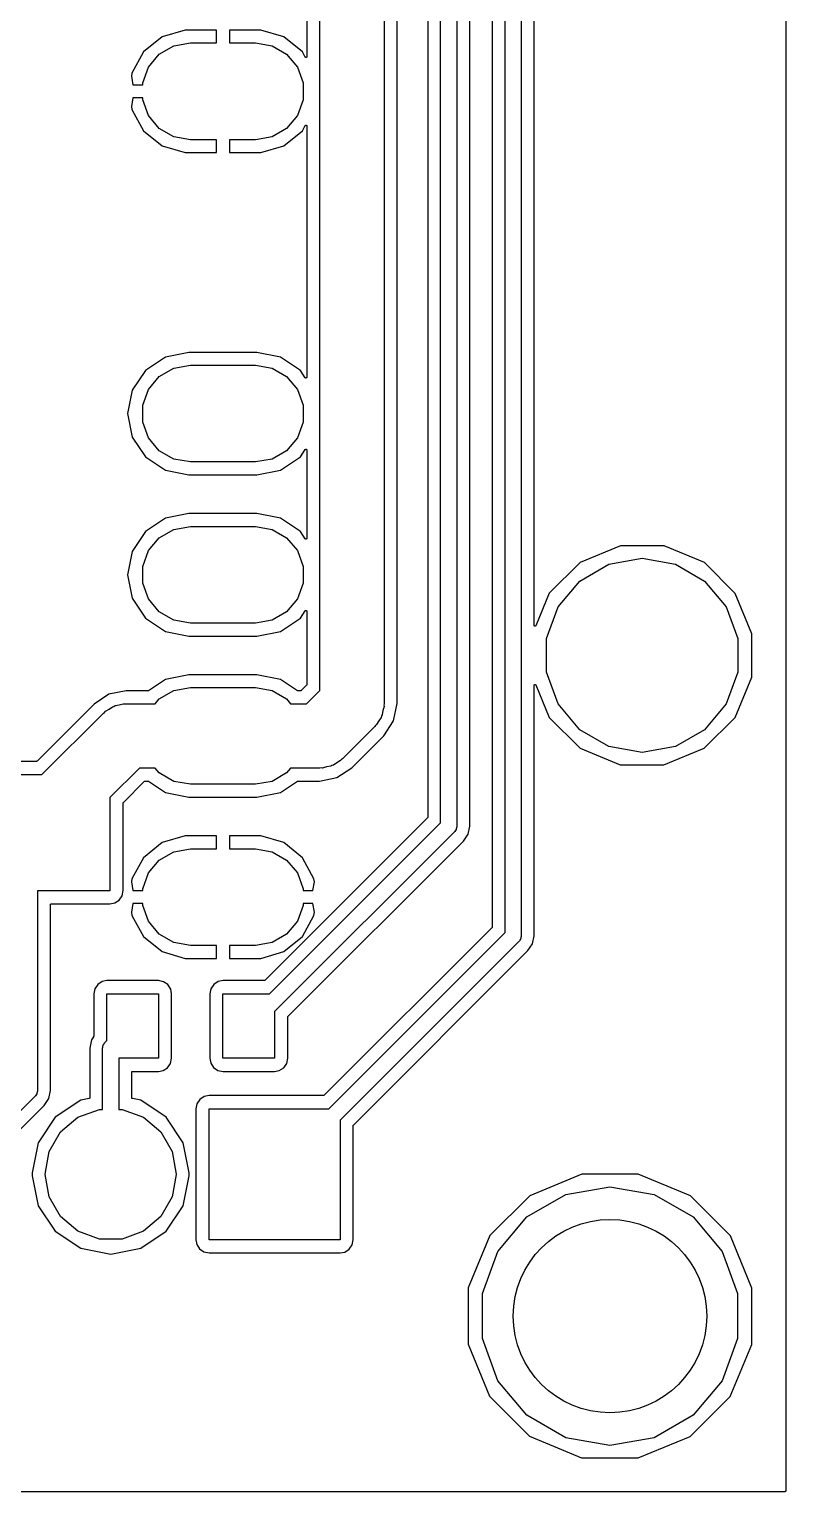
# Model space of a CAD drawing. Extents: x 0.3 to 75.7, y -92.7 to -0.5.
# Drawn here: x 64 to 75.72, y -92.72 to -70.04 of the extents above; entities that cross this region are included whole.
import ezdxf

# ---------------------------------------------------------------- set-up
doc = ezdxf.new("R2010")
doc.units = 0
doc.header["$MEASUREMENT"] = 0
doc.layers.add('BLACK', color=7, linetype='CONTINUOUS')

msp = doc.modelspace()

# ---------------------------------------------------------------- linework, layer by layer
at = {"layer": 'Black'}
for p, q in [((75.725, -55.513), (75.725, -92.712)), ((71.375, -84.0482), (71.375, -68.0518)), ((71.625, -68), (71.625, -84.1)), ((71.825, -79.2857), (71.825, -68.0013)), ((71.175, -68.14), (71.175, -83.96)), ((69.5, -69), (69.5, -80.5)), ((69.7, -80.4987), (69.7, -69.0013)), ((68.3, -69.2953), (68.3, -70.4623)), ((68.5, -80.2929), (68.5, -69.2071)), ((70.175, -69.3168), (70.175, -82.26)), ((70.375, -82.3482), (70.375, -69.2132)), ((70.625, -69.2132), (70.625, -82.4)), ((70.825, -82.3987), (70.825, -69.3168)), ((66.4149, -70.05), (66.0573, -70.1553)), ((66.9, -70.05), (66.4149, -70.05)), ((66.9, -70.25), (66.9, -70.05)), ((67.5851, -70.05), (67.1, -70.05)), ((67.1, -70.05), (67.1, -70.25)), ((67.9427, -70.1553), (67.5851, -70.05)), ((66.0573, -70.1553), (65.7677, -70.3891)), ((66.0131, -70.4255), (66.2387, -70.2952)), ((66.2387, -70.2952), (66.4952, -70.25)), ((66.4952, -70.25), (66.9, -70.25)), ((67.1, -70.25), (67.5048, -70.25)), ((67.5048, -70.25), (67.7613, -70.2952)), ((67.7613, -70.2952), (67.9869, -70.4255)), ((68.2323, -70.3891), (67.9427, -70.1553)), ((65.7677, -70.3891), (65.5894, -70.7164)), ((65.8457, -70.625), (66.0131, -70.4255)), ((67.9869, -70.4255), (68.1543, -70.625)), ((68.2756, -70.4685), (68.2323, -70.3891)), ((68.2764, -70.4695), (68.2756, -70.4685)), ((68.277, -70.4707), (68.2764, -70.4695)), ((68.2778, -70.4713), (68.277, -70.4707)), ((68.2784, -70.4721), (68.2778, -70.4713)), ((68.2795, -70.4727), (68.2784, -70.4721)), ((68.2805, -70.4736), (68.2795, -70.4727)), ((68.2814, -70.4739), (68.2805, -70.4736)), ((68.2823, -70.4744), (68.2814, -70.4739)), ((68.2835, -70.4747), (68.2823, -70.4744)), ((68.2847, -70.4751), (68.2835, -70.4747)), ((68.2857, -70.4751), (68.2847, -70.4751)), ((68.2867, -70.4753), (68.2857, -70.4751)), ((68.288, -70.4751), (68.2867, -70.4753)), ((68.2893, -70.4751), (68.288, -70.4751)), ((68.2902, -70.4748), (68.2893, -70.4751)), ((68.2911, -70.4746), (68.2902, -70.4748)), ((68.2923, -70.474), (68.2911, -70.4746)), ((68.2935, -70.4736), (68.2923, -70.474)), ((68.2942, -70.4729), (68.2935, -70.4736)), ((68.2951, -70.4725), (68.2942, -70.4729)), ((68.296, -70.4715), (68.2951, -70.4725)), ((68.297, -70.4707), (68.296, -70.4715)), ((68.2974, -70.4698), (68.297, -70.4707)), ((68.2981, -70.4691), (68.2974, -70.4698)), ((68.2986, -70.4679), (68.2981, -70.4691)), ((68.2992, -70.4667), (68.2986, -70.4679)), ((68.2994, -70.4658), (68.2992, -70.4667)), ((68.2997, -70.4649), (68.2994, -70.4658)), ((68.2998, -70.4636), (68.2997, -70.4649)), ((68.3, -70.4623), (68.2998, -70.4636)), ((65.5894, -70.7164), (65.5796, -70.7641)), ((65.5796, -70.7641), (65.6052, -70.9)), ((65.7566, -70.8698), (65.8457, -70.625)), ((68.1543, -70.625), (68.2434, -70.8698)), ((65.6052, -70.9), (65.7566, -70.9)), ((65.7566, -70.9), (65.7566, -70.8698)), ((68.2434, -70.8698), (68.2434, -71.1302)), ((65.6052, -71.1), (65.5796, -71.2359)), ((65.5796, -71.2359), (65.5894, -71.2836)), ((65.7566, -71.1), (65.6052, -71.1)), ((65.7566, -71.1302), (65.7566, -71.1)), ((65.8457, -71.375), (65.7566, -71.1302)), ((68.2434, -71.1302), (68.1543, -71.375)), ((65.5894, -71.2836), (65.7677, -71.6109)), ((66.0131, -71.5745), (65.8457, -71.375)), ((68.1543, -71.375), (67.9869, -71.5745)), ((65.7677, -71.6109), (66.0573, -71.8447)), ((66.2387, -71.7048), (66.0131, -71.5745)), ((67.9869, -71.5745), (67.7613, -71.7048)), ((67.9427, -71.8447), (68.2323, -71.6109)), ((68.2323, -71.6109), (68.2756, -71.5315)), ((68.2756, -71.5315), (68.2764, -71.5305)), ((68.2764, -71.5305), (68.277, -71.5293)), ((68.277, -71.5293), (68.2778, -71.5287)), ((68.2778, -71.5287), (68.2784, -71.5279)), ((68.2784, -71.5279), (68.2795, -71.5273)), ((68.2795, -71.5273), (68.2805, -71.5264)), ((68.2805, -71.5264), (68.2814, -71.5261)), ((68.2814, -71.5261), (68.2823, -71.5256)), ((68.2823, -71.5256), (68.2835, -71.5253)), ((68.2835, -71.5253), (68.2847, -71.5249)), ((68.2847, -71.5249), (68.2857, -71.5249)), ((68.2857, -71.5249), (68.2867, -71.5247)), ((68.2867, -71.5247), (68.288, -71.5249)), ((68.288, -71.5249), (68.2893, -71.5249)), ((68.2893, -71.5249), (68.2902, -71.5252)), ((68.2902, -71.5252), (68.2911, -71.5254)), ((68.2911, -71.5254), (68.2923, -71.526)), ((68.2923, -71.526), (68.2935, -71.5264)), ((68.2935, -71.5264), (68.2942, -71.5271)), ((68.2942, -71.5271), (68.2951, -71.5275)), ((68.2951, -71.5275), (68.296, -71.5285)), ((68.296, -71.5285), (68.297, -71.5293)), ((68.297, -71.5293), (68.2974, -71.5302)), ((68.2974, -71.5302), (68.2981, -71.5309)), ((68.2981, -71.5309), (68.2986, -71.5321)), ((68.2986, -71.5321), (68.2992, -71.5333)), ((68.2992, -71.5333), (68.2994, -71.5342)), ((68.2994, -71.5342), (68.2997, -71.5351)), ((68.2997, -71.5351), (68.2998, -71.5364)), ((68.2998, -71.5364), (68.3, -71.5377)), ((68.3, -71.5377), (68.3, -75.4349)), ((66.0573, -71.8447), (66.4149, -71.95)), ((66.4952, -71.75), (66.2387, -71.7048)), ((66.9, -71.75), (66.4952, -71.75)), ((66.9, -71.95), (66.9, -71.75)), ((67.5048, -71.75), (67.1, -71.75)), ((67.1, -71.75), (67.1, -71.95)), ((67.7613, -71.7048), (67.5048, -71.75)), ((67.5851, -71.95), (67.9427, -71.8447)), ((66.4149, -71.95), (66.9, -71.95)), ((67.1, -71.95), (67.5851, -71.95)), ((66.4726, -75.05), (66.1079, -75.1225)), ((67.5274, -75.05), (66.4726, -75.05)), ((67.8921, -75.1225), (67.5274, -75.05)), ((66.1079, -75.1225), (65.7998, -75.3284)), ((66.0131, -75.4255), (66.2387, -75.2952)), ((66.2387, -75.2952), (66.4952, -75.25)), ((66.4952, -75.25), (67.5048, -75.25)), ((67.5048, -75.25), (67.7613, -75.2952)), ((67.7613, -75.2952), (67.9869, -75.4255)), ((68.2002, -75.3284), (67.8921, -75.1225)), ((65.7998, -75.3284), (65.5939, -75.6365)), ((65.8457, -75.625), (66.0131, -75.4255)), ((67.9869, -75.4255), (68.1543, -75.625)), ((68.2762, -75.4421), (68.2002, -75.3284)), ((68.2767, -75.4426), (68.2762, -75.4421)), ((68.277, -75.4432), (68.2767, -75.4426)), ((68.2782, -75.4442), (68.277, -75.4432)), ((68.2793, -75.4454), (68.2782, -75.4442)), ((68.28, -75.4457), (68.2793, -75.4454)), ((68.2805, -75.4461), (68.28, -75.4457)), ((68.282, -75.4467), (68.2805, -75.4461)), ((68.2834, -75.4474), (68.282, -75.4467)), ((68.2841, -75.4474), (68.2834, -75.4474)), ((68.2847, -75.4477), (68.2841, -75.4474)), ((68.2863, -75.4477), (68.2847, -75.4477)), ((68.2878, -75.4479), (68.2863, -75.4477)), ((68.2885, -75.4477), (68.2878, -75.4479)), ((68.2893, -75.4477), (68.2885, -75.4477)), ((68.2907, -75.4472), (68.2893, -75.4477)), ((68.2922, -75.4468), (68.2907, -75.4472)), ((68.2928, -75.4464), (68.2922, -75.4468)), ((68.2935, -75.4461), (68.2928, -75.4464)), ((68.2947, -75.4451), (68.2935, -75.4461)), ((68.296, -75.4443), (68.2947, -75.4451)), ((68.2964, -75.4437), (68.296, -75.4443)), ((68.297, -75.4432), (68.2964, -75.4437)), ((68.2977, -75.4419), (68.297, -75.4432)), ((68.2987, -75.4406), (68.2977, -75.4419)), ((68.2989, -75.44), (68.2987, -75.4406)), ((68.2992, -75.4393), (68.2989, -75.44)), ((68.2995, -75.4378), (68.2992, -75.4393)), ((68.2999, -75.4363), (68.2995, -75.4378)), ((68.3, -75.4349), (68.2999, -75.4356)), ((68.2999, -75.4356), (68.2999, -75.4363)), ((65.5939, -75.6365), (65.5216, -76)), ((65.7566, -75.8698), (65.8457, -75.625)), ((68.1543, -75.625), (68.2434, -75.8698)), ((65.5216, -76), (65.5939, -76.3635)), ((65.7566, -76.1302), (65.7566, -75.8698)), ((68.2434, -75.8698), (68.2434, -76.1302)), ((65.8457, -76.375), (65.7566, -76.1302)), ((68.2434, -76.1302), (68.1543, -76.375)), ((65.5939, -76.3635), (65.7998, -76.6716)), ((66.0131, -76.5745), (65.8457, -76.375)), ((68.1543, -76.375), (67.9869, -76.5745)), ((65.7998, -76.6716), (66.1079, -76.8774)), ((66.2387, -76.7048), (66.0131, -76.5745)), ((67.9869, -76.5745), (67.7613, -76.7048)), ((67.8921, -76.8774), (68.2002, -76.6716)), ((68.2002, -76.6716), (68.2762, -76.5579)), ((68.2762, -76.5579), (68.2767, -76.5574)), ((68.2767, -76.5574), (68.277, -76.5568)), ((68.277, -76.5568), (68.2782, -76.5558)), ((68.2782, -76.5558), (68.2793, -76.5546)), ((68.2793, -76.5546), (68.28, -76.5543)), ((68.28, -76.5543), (68.2805, -76.5539)), ((68.2805, -76.5539), (68.282, -76.5533)), ((68.282, -76.5533), (68.2834, -76.5526)), ((68.2834, -76.5526), (68.2841, -76.5526)), ((68.2841, -76.5526), (68.2847, -76.5523)), ((68.2847, -76.5523), (68.2863, -76.5523)), ((68.2863, -76.5523), (68.2878, -76.5521)), ((68.2878, -76.5521), (68.2885, -76.5523)), ((68.2885, -76.5523), (68.2893, -76.5523)), ((68.2893, -76.5523), (68.2907, -76.5528)), ((68.2907, -76.5528), (68.2922, -76.5532)), ((68.2922, -76.5532), (68.2928, -76.5536)), ((68.2928, -76.5536), (68.2935, -76.5539)), ((68.2935, -76.5539), (68.2947, -76.5549)), ((68.2947, -76.5549), (68.296, -76.5557)), ((68.296, -76.5557), (68.2964, -76.5563)), ((68.2964, -76.5563), (68.297, -76.5568)), ((68.297, -76.5568), (68.2977, -76.5581)), ((68.2977, -76.5581), (68.2987, -76.5594)), ((68.2987, -76.5594), (68.2989, -76.56)), ((68.2989, -76.56), (68.2992, -76.5607)), ((68.2992, -76.5607), (68.2995, -76.5622)), ((68.2995, -76.5622), (68.2999, -76.5637)), ((68.2999, -76.5637), (68.2999, -76.5644)), ((68.2999, -76.5644), (68.3, -76.5651)), ((68.3, -76.5651), (68.3, -77.9349)), ((66.1079, -76.8774), (66.4726, -76.95)), ((66.4952, -76.75), (66.2387, -76.7048)), ((67.5048, -76.75), (66.4952, -76.75)), ((67.7613, -76.7048), (67.5048, -76.75)), ((67.5274, -76.95), (67.8921, -76.8774)), ((66.4726, -76.95), (67.5274, -76.95)), ((66.4726, -77.55), (66.1079, -77.6225)), ((67.5274, -77.55), (66.4726, -77.55)), ((67.8921, -77.6225), (67.5274, -77.55)), ((66.1079, -77.6225), (65.7998, -77.8284)), ((66.0131, -77.9255), (66.2387, -77.7952)), ((66.2387, -77.7952), (66.4952, -77.75)), ((66.4952, -77.75), (67.5048, -77.75)), ((67.5048, -77.75), (67.7613, -77.7952)), ((67.7613, -77.7952), (67.9869, -77.9255)), ((68.2002, -77.8284), (67.8921, -77.6225)), ((65.7998, -77.8284), (65.5939, -78.1365)), ((65.8457, -78.125), (66.0131, -77.9255)), ((67.9869, -77.9255), (68.1543, -78.125)), ((68.2762, -77.9421), (68.2002, -77.8284)), ((68.2767, -77.9426), (68.2762, -77.9421)), ((68.277, -77.9432), (68.2767, -77.9426)), ((68.2782, -77.9442), (68.277, -77.9432)), ((68.2793, -77.9454), (68.2782, -77.9442)), ((68.28, -77.9457), (68.2793, -77.9454)), ((68.2805, -77.9461), (68.28, -77.9457)), ((68.282, -77.9467), (68.2805, -77.9461)), ((68.2834, -77.9474), (68.282, -77.9467)), ((68.2841, -77.9474), (68.2834, -77.9474)), ((68.2847, -77.9477), (68.2841, -77.9474)), ((68.2863, -77.9477), (68.2847, -77.9477)), ((68.2878, -77.9479), (68.2863, -77.9477)), ((68.2885, -77.9477), (68.2878, -77.9479)), ((68.2893, -77.9477), (68.2885, -77.9477)), ((68.2907, -77.9472), (68.2893, -77.9477)), ((68.2922, -77.9468), (68.2907, -77.9472)), ((68.2928, -77.9464), (68.2922, -77.9468)), ((68.2935, -77.9461), (68.2928, -77.9464)), ((68.2947, -77.9451), (68.2935, -77.9461)), ((68.296, -77.9443), (68.2947, -77.9451)), ((68.2964, -77.9437), (68.296, -77.9443)), ((68.297, -77.9432), (68.2964, -77.9437)), ((68.2977, -77.9419), (68.297, -77.9432)), ((68.2987, -77.9406), (68.2977, -77.9419)), ((68.2989, -77.94), (68.2987, -77.9406)), ((68.2992, -77.9393), (68.2989, -77.94)), ((68.2995, -77.9378), (68.2992, -77.9393)), ((68.2999, -77.9363), (68.2995, -77.9378)), ((68.3, -77.9349), (68.2999, -77.9356)), ((68.2999, -77.9356), (68.2999, -77.9363)), ((65.5939, -78.1365), (65.5216, -78.5)), ((65.7566, -78.3698), (65.8457, -78.125)), ((68.1543, -78.125), (68.2434, -78.3698)), ((73.1633, -78.0497), (72.5383, -78.308)), ((72.985, -78.3351), (73.5, -78.2443)), ((73.8396, -78.0503), (73.1633, -78.0497)), ((73.5, -78.2443), (74.015, -78.3351)), ((74.4642, -78.3097), (73.8396, -78.0503)), ((65.5216, -78.5), (65.5939, -78.8635)), ((65.7566, -78.6302), (65.7566, -78.3698)), ((68.2434, -78.3698), (68.2434, -78.6302)), ((72.5383, -78.308), (72.0597, -78.7858)), ((72.5321, -78.5965), (72.985, -78.3351)), ((74.015, -78.3351), (74.4679, -78.5965)), ((74.942, -78.7883), (74.4642, -78.3097)), ((65.8457, -78.875), (65.7566, -78.6302)), ((68.2434, -78.6302), (68.1543, -78.875)), ((72.196, -78.9971), (72.5321, -78.5965)), ((74.4679, -78.5965), (74.804, -78.9971)), ((65.5939, -78.8635), (65.7998, -79.1716)), ((66.0131, -79.0745), (65.8457, -78.875)), ((68.1543, -78.875), (67.9869, -79.0745)), ((72.0597, -78.7858), (71.85, -79.2906)), ((75.2003, -79.4133), (74.942, -78.7883)), ((65.7998, -79.1716), (66.1079, -79.3774)), ((66.2387, -79.2048), (66.0131, -79.0745)), ((67.9869, -79.0745), (67.7613, -79.2048)), ((67.8921, -79.3774), (68.2002, -79.1716)), ((68.2002, -79.1716), (68.2762, -79.0579)), ((68.2762, -79.0579), (68.2767, -79.0574)), ((68.2767, -79.0574), (68.277, -79.0568)), ((68.277, -79.0568), (68.2782, -79.0558)), ((68.2782, -79.0558), (68.2793, -79.0546)), ((68.2793, -79.0546), (68.28, -79.0543)), ((68.28, -79.0543), (68.2805, -79.0539)), ((68.2805, -79.0539), (68.282, -79.0533)), ((68.282, -79.0533), (68.2834, -79.0526)), ((68.2834, -79.0526), (68.2841, -79.0526)), ((68.2841, -79.0526), (68.2847, -79.0523)), ((68.2847, -79.0523), (68.2863, -79.0523)), ((68.2863, -79.0523), (68.2878, -79.0521)), ((68.2878, -79.0521), (68.2885, -79.0523)), ((68.2885, -79.0523), (68.2893, -79.0523)), ((68.2893, -79.0523), (68.2907, -79.0528)), ((68.2907, -79.0528), (68.2922, -79.0532)), ((68.2922, -79.0532), (68.2928, -79.0536)), ((68.2928, -79.0536), (68.2935, -79.0539)), ((68.2935, -79.0539), (68.2947, -79.0549)), ((68.2947, -79.0549), (68.296, -79.0557)), ((68.296, -79.0557), (68.2964, -79.0563)), ((68.2964, -79.0563), (68.297, -79.0568)), ((68.297, -79.0568), (68.2977, -79.0581)), ((68.2977, -79.0581), (68.2987, -79.0594)), ((68.2987, -79.0594), (68.2989, -79.06)), ((68.2989, -79.06), (68.2992, -79.0607)), ((68.2992, -79.0607), (68.2995, -79.0622)), ((68.2995, -79.0622), (68.2999, -79.0637)), ((68.2999, -79.0637), (68.2999, -79.0644)), ((68.2999, -79.0644), (68.3, -79.0651)), ((68.3, -79.0651), (68.3, -80.2047)), ((72.0171, -79.4885), (72.196, -78.9971)), ((74.804, -78.9971), (74.9829, -79.4885)), ((66.1079, -79.3774), (66.4726, -79.45)), ((66.4952, -79.25), (66.2387, -79.2048)), ((67.5048, -79.25), (66.4952, -79.25)), ((67.7613, -79.2048), (67.5048, -79.25)), ((67.5274, -79.45), (67.8921, -79.3774)), ((71.8253, -79.2876), (71.825, -79.2857)), ((71.8256, -79.2896), (71.8253, -79.2876)), ((71.8257, -79.2898), (71.8256, -79.2896)), ((71.8258, -79.2901), (71.8257, -79.2898)), ((71.8268, -79.2918), (71.8258, -79.2901)), ((71.8277, -79.2936), (71.8268, -79.2918)), ((71.8279, -79.2938), (71.8277, -79.2936)), ((71.828, -79.294), (71.8279, -79.2938)), ((71.8295, -79.2953), (71.828, -79.294)), ((71.831, -79.2966), (71.8295, -79.2953)), ((71.8313, -79.2967), (71.831, -79.2966)), ((71.8315, -79.2969), (71.8313, -79.2967)), ((71.8333, -79.2976), (71.8315, -79.2969)), ((71.8352, -79.2984), (71.8333, -79.2976)), ((71.8355, -79.2984), (71.8352, -79.2984)), ((71.8357, -79.2985), (71.8355, -79.2984)), ((71.8377, -79.2985), (71.8357, -79.2985)), ((71.8397, -79.2986), (71.8377, -79.2985)), ((71.84, -79.2985), (71.8397, -79.2986)), ((71.8403, -79.2985), (71.84, -79.2985)), ((71.8421, -79.2978), (71.8403, -79.2985)), ((71.844, -79.2972), (71.8421, -79.2978)), ((71.8442, -79.297), (71.844, -79.2972)), ((71.8445, -79.2969), (71.8442, -79.297)), ((71.846, -79.2957), (71.8445, -79.2969)), ((71.8476, -79.2945), (71.846, -79.2957)), ((71.8477, -79.2942), (71.8476, -79.2945)), ((71.848, -79.294), (71.8477, -79.2942)), ((71.8489, -79.2923), (71.848, -79.294)), ((71.85, -79.2906), (71.8489, -79.2923)), ((66.4726, -79.45), (67.5274, -79.45)), ((72.0171, -80.0115), (72.0171, -79.4885)), ((74.9829, -79.4885), (74.9829, -80.0115)), ((75.1997, -80.0896), (75.2003, -79.4133)), ((66.4726, -80.05), (66.1079, -80.1225)), ((67.5274, -80.05), (66.4726, -80.05)), ((67.8921, -80.1225), (67.5274, -80.05)), ((72.196, -80.5029), (72.0171, -80.0115)), ((74.9829, -80.0115), (74.804, -80.5029)), ((65.5003, -80.3), (65.2312, -80.3535)), ((65.8384, -80.3), (65.5003, -80.3)), ((65.8399, -80.2997), (65.8384, -80.3)), ((65.8415, -80.2996), (65.8399, -80.2997)), ((65.8421, -80.2993), (65.8415, -80.2996)), ((65.8428, -80.2992), (65.8421, -80.2993)), ((65.8442, -80.2984), (65.8428, -80.2992)), ((65.8456, -80.2978), (65.8442, -80.2984)), ((66.1079, -80.1225), (65.8456, -80.2978)), ((66.0131, -80.4255), (66.2387, -80.2952)), ((66.2387, -80.2952), (66.4952, -80.25)), ((66.4952, -80.25), (67.5048, -80.25)), ((67.5048, -80.25), (67.7613, -80.2952)), ((67.7613, -80.2952), (67.9869, -80.4255)), ((68.1544, -80.2978), (67.8921, -80.1225)), ((68.1558, -80.2984), (68.1544, -80.2978)), ((68.1572, -80.2992), (68.1558, -80.2984)), ((68.1579, -80.2993), (68.1572, -80.2992)), ((68.1585, -80.2996), (68.1579, -80.2993)), ((68.1601, -80.2997), (68.1585, -80.2996)), ((68.1616, -80.3), (68.1601, -80.2997)), ((68.2047, -80.3), (68.1616, -80.3)), ((68.2052, -80.2999), (68.2047, -80.3)), ((68.2058, -80.3), (68.2052, -80.2999)), ((68.2074, -80.2995), (68.2058, -80.3)), ((68.2091, -80.2992), (68.2074, -80.2995)), ((68.2096, -80.2989), (68.2091, -80.2992)), ((68.2102, -80.2988), (68.2096, -80.2989)), ((68.2115, -80.2978), (68.2102, -80.2988)), ((68.213, -80.297), (68.2115, -80.2978)), ((68.2134, -80.2965), (68.213, -80.297)), ((68.2139, -80.2962), (68.2134, -80.2965)), ((68.2962, -80.2139), (68.2139, -80.2962)), ((68.2929, -80.5), (68.5, -80.2929)), ((68.2965, -80.2134), (68.2962, -80.2139)), ((68.297, -80.213), (68.2965, -80.2134)), ((68.2978, -80.2115), (68.297, -80.213)), ((68.2988, -80.2102), (68.2978, -80.2115)), ((68.2989, -80.2096), (68.2988, -80.2102)), ((68.2992, -80.2091), (68.2989, -80.2096)), ((68.2995, -80.2074), (68.2992, -80.2091)), ((68.3, -80.2058), (68.2995, -80.2074)), ((68.3, -80.2047), (68.2999, -80.2052)), ((68.2999, -80.2052), (68.3, -80.2058)), ((71.825, -80.2134), (71.8253, -80.2114)), ((71.825, -84.0987), (71.825, -80.2134)), ((71.8253, -80.2114), (71.8256, -80.2095)), ((71.8256, -80.2095), (71.8257, -80.2092)), ((71.8257, -80.2092), (71.8258, -80.2089)), ((71.8258, -80.2089), (71.8268, -80.2072)), ((71.8268, -80.2072), (71.8277, -80.2055)), ((71.8277, -80.2055), (71.8279, -80.2053)), ((71.8279, -80.2053), (71.828, -80.205)), ((71.828, -80.205), (71.8296, -80.2038)), ((71.8296, -80.2038), (71.831, -80.2024)), ((71.831, -80.2024), (71.8313, -80.2023)), ((71.8313, -80.2023), (71.8315, -80.2021)), ((71.8315, -80.2021), (71.8333, -80.2015)), ((71.8333, -80.2015), (71.8352, -80.2007)), ((71.8352, -80.2007), (71.8355, -80.2007)), ((71.8355, -80.2007), (71.8357, -80.2006)), ((71.8357, -80.2006), (71.8377, -80.2006)), ((71.8377, -80.2006), (71.8397, -80.2005)), ((71.8397, -80.2005), (71.84, -80.2006)), ((71.84, -80.2006), (71.8403, -80.2006)), ((71.8403, -80.2006), (71.8421, -80.2013)), ((71.8421, -80.2013), (71.844, -80.2019)), ((71.844, -80.2019), (71.8442, -80.202)), ((71.8442, -80.202), (71.8445, -80.2021)), ((71.8445, -80.2021), (71.846, -80.2034)), ((71.846, -80.2034), (71.8476, -80.2046)), ((71.8476, -80.2046), (71.8477, -80.2049)), ((71.8477, -80.2049), (71.848, -80.205)), ((71.848, -80.205), (71.849, -80.2068)), ((71.849, -80.2068), (71.85, -80.2084)), ((71.85, -80.2084), (72.058, -80.7117)), ((74.9403, -80.7142), (75.1997, -80.0896)), ((65.0031, -80.5059), (64.1174, -81.3916)), ((65.2312, -80.3535), (65.0031, -80.5059)), ((65.2877, -80.5468), (65.3089, -80.5412)), ((65.3089, -80.5412), (65.328, -80.5302)), ((65.328, -80.5302), (65.3923, -80.5188)), ((65.3923, -80.5188), (65.4554, -80.5019)), ((65.4554, -80.5019), (65.4773, -80.5038)), ((65.4773, -80.5038), (65.499, -80.5)), ((65.499, -80.5), (65.9506, -80.5)), ((65.9506, -80.5), (66.0131, -80.4255)), ((67.9869, -80.4255), (68.0494, -80.5)), ((68.0494, -80.5), (68.2929, -80.5)), ((69.5, -80.5), (69.4962, -80.5217)), ((69.4962, -80.5217), (69.4981, -80.5436)), ((69.6465, -80.7678), (69.7, -80.4987)), ((72.5321, -80.9035), (72.196, -80.5029)), ((74.804, -80.5029), (74.4679, -80.9035)), ((64.1923, -81.5996), (65.1454, -80.6464)), ((65.1454, -80.6464), (65.1634, -80.6338)), ((65.1634, -80.6338), (65.1776, -80.617)), ((65.1776, -80.617), (65.2342, -80.5843)), ((65.2342, -80.5843), (65.2877, -80.5468)), ((69.4157, -80.7648), (69.383, -80.8214)), ((69.4532, -80.7113), (69.4157, -80.7648)), ((69.4588, -80.6901), (69.4532, -80.7113)), ((69.4698, -80.671), (69.4588, -80.6901)), ((69.4812, -80.6067), (69.4698, -80.671)), ((69.4981, -80.5436), (69.4812, -80.6067)), ((69.4941, -80.9959), (69.6465, -80.7678)), ((72.058, -80.7117), (72.5358, -81.1903)), ((74.4617, -81.192), (74.9403, -80.7142)), ((69.3536, -80.8536), (68.8536, -81.3536)), ((68.9959, -81.4941), (69.4941, -80.9959)), ((69.3662, -80.8355), (69.3536, -80.8536)), ((69.383, -80.8214), (69.3662, -80.8355)), ((72.985, -81.1649), (72.5321, -80.9035)), ((74.4679, -80.9035), (74.015, -81.1649)), ((72.5358, -81.1903), (73.1604, -81.4497)), ((73.5, -81.2557), (72.985, -81.1649)), ((74.015, -81.1649), (73.5, -81.2557)), ((73.8367, -81.4503), (74.4617, -81.192)), ((64.1082, -81.3954), (62.7505, -81.3954)), ((64.1088, -81.3953), (64.1082, -81.3954)), ((64.1094, -81.3953), (64.1088, -81.3953)), ((64.111, -81.3949), (64.1094, -81.3953)), ((64.1127, -81.3946), (64.111, -81.3949)), ((64.1132, -81.3943), (64.1127, -81.3946)), ((64.1137, -81.3942), (64.1132, -81.3943)), ((64.1151, -81.3932), (64.1137, -81.3942)), ((64.1166, -81.3924), (64.1151, -81.3932)), ((64.117, -81.3919), (64.1166, -81.3924)), ((64.1174, -81.3916), (64.117, -81.3919)), ((68.7648, -81.4157), (68.7113, -81.4532)), ((68.8214, -81.383), (68.7648, -81.4157)), ((68.8355, -81.3662), (68.8214, -81.383)), ((68.8536, -81.3536), (68.8355, -81.3662)), ((73.1604, -81.4497), (73.8367, -81.4503)), ((62.7493, -81.5996), (64.1923, -81.5996)), ((65.7061, -81.5), (65.2487, -81.9574)), ((65.9506, -81.5), (65.7061, -81.5)), ((66.0131, -81.5745), (65.9506, -81.5)), ((66.2387, -81.7048), (66.0131, -81.5745)), ((67.9869, -81.5745), (67.7613, -81.7048)), ((68.0494, -81.5), (67.9869, -81.5745)), ((68.5, -81.5), (68.0494, -81.5)), ((68.4987, -81.7), (68.7678, -81.6465)), ((68.5217, -81.4962), (68.5, -81.5)), ((68.5436, -81.4981), (68.5217, -81.4962)), ((68.6067, -81.4812), (68.5436, -81.4981)), ((68.671, -81.4698), (68.6067, -81.4812)), ((68.6901, -81.4588), (68.671, -81.4698)), ((68.7113, -81.4532), (68.6901, -81.4588)), ((68.7678, -81.6465), (68.9959, -81.4941)), ((65.4566, -82.0323), (65.7851, -81.7038)), ((65.7851, -81.7038), (65.7856, -81.7035)), ((65.7856, -81.7035), (65.786, -81.703)), ((65.786, -81.703), (65.7874, -81.7022)), ((65.7874, -81.7022), (65.7888, -81.7012)), ((65.7888, -81.7012), (65.7894, -81.7011)), ((65.7894, -81.7011), (65.7899, -81.7008)), ((65.7899, -81.7008), (65.7915, -81.7005)), ((65.7915, -81.7005), (65.7932, -81.7)), ((65.7932, -81.7), (65.7938, -81.7001)), ((65.7938, -81.7001), (65.7943, -81.7)), ((65.7943, -81.7), (65.8384, -81.7)), ((65.8384, -81.7), (65.8399, -81.7003)), ((65.8399, -81.7003), (65.8415, -81.7004)), ((65.8415, -81.7004), (65.8421, -81.7007)), ((65.8421, -81.7007), (65.8428, -81.7008)), ((65.8428, -81.7008), (65.8442, -81.7016)), ((65.8442, -81.7016), (65.8456, -81.7022)), ((65.8456, -81.7022), (66.1079, -81.8774)), ((66.1079, -81.8774), (66.4726, -81.95)), ((66.4952, -81.75), (66.2387, -81.7048)), ((67.5048, -81.75), (66.4952, -81.75)), ((67.7613, -81.7048), (67.5048, -81.75)), ((67.5274, -81.95), (67.8921, -81.8774)), ((67.8921, -81.8774), (68.1544, -81.7022)), ((68.1544, -81.7022), (68.1558, -81.7016)), ((68.1558, -81.7016), (68.1572, -81.7008)), ((68.1572, -81.7008), (68.1579, -81.7007)), ((68.1579, -81.7007), (68.1585, -81.7004)), ((68.1585, -81.7004), (68.1601, -81.7003)), ((68.1601, -81.7003), (68.1616, -81.7)), ((68.1616, -81.7), (68.4987, -81.7)), ((65.2487, -81.9574), (65.2487, -83.4004)), ((65.4528, -82.0415), (65.4529, -82.0409)), ((65.4528, -83.264), (65.4528, -82.0415)), ((65.4529, -82.0403), (65.4533, -82.0387)), ((65.4529, -82.0409), (65.4529, -82.0403)), ((65.4533, -82.0387), (65.4536, -82.037)), ((65.4536, -82.037), (65.4539, -82.0365)), ((65.4539, -82.0365), (65.454, -82.036)), ((65.454, -82.036), (65.455, -82.0346)), ((65.455, -82.0346), (65.4559, -82.0331)), ((65.4559, -82.0331), (65.4563, -82.0328)), ((65.4563, -82.0328), (65.4566, -82.0323)), ((66.4726, -81.95), (67.5274, -81.95)), ((70.1712, -82.2692), (67.6484, -84.792)), ((67.7232, -85), (70.375, -82.3482)), ((70.1715, -82.2687), (70.1712, -82.2692)), ((70.172, -82.2684), (70.1715, -82.2687)), ((70.1728, -82.2669), (70.172, -82.2684)), ((70.1738, -82.2655), (70.1728, -82.2669)), ((70.1739, -82.2649), (70.1738, -82.2655)), ((70.1742, -82.2644), (70.1739, -82.2649)), ((70.1745, -82.2628), (70.1742, -82.2644)), ((70.1749, -82.2611), (70.1745, -82.2628)), ((70.175, -82.26), (70.1749, -82.2606)), ((70.1749, -82.2606), (70.1749, -82.2611)), ((66.4149, -82.55), (66.0573, -82.6553)), ((66.9, -82.55), (66.4149, -82.55)), ((66.9, -82.75), (66.9, -82.55)), ((67.1, -82.55), (67.1, -82.75)), ((67.5851, -82.55), (67.1, -82.55)), ((67.9427, -82.6553), (67.5851, -82.55)), ((70.5884, -82.4884), (67.8, -85.2768)), ((70.5915, -82.4839), (70.5884, -82.4884)), ((70.5958, -82.4803), (70.5915, -82.4839)), ((70.6039, -82.4662), (70.5958, -82.4803)), ((70.6133, -82.4528), (70.6039, -82.4662)), ((70.6147, -82.4475), (70.6133, -82.4528)), ((70.6175, -82.4428), (70.6147, -82.4475)), ((70.6203, -82.4267), (70.6175, -82.4428)), ((70.6245, -82.4109), (70.6203, -82.4267)), ((70.625, -82.4), (70.624, -82.4054)), ((70.624, -82.4054), (70.6245, -82.4109)), ((70.7289, -82.6307), (70.8, -82.5243)), ((70.8, -82.5243), (70.825, -82.3987)), ((66.0573, -82.6553), (65.7677, -82.8891)), ((66.0131, -82.9255), (66.2387, -82.7952)), ((66.2387, -82.7952), (66.4952, -82.75)), ((66.4952, -82.75), (66.9, -82.75)), ((67.1, -82.75), (67.5048, -82.75)), ((67.5048, -82.75), (67.7613, -82.7952)), ((67.7613, -82.7952), (67.9869, -82.9255)), ((68.2323, -82.8891), (67.9427, -82.6553)), ((68.008, -85.3516), (70.7289, -82.6307)), ((65.7677, -82.8891), (65.5894, -83.2164)), ((65.8457, -83.125), (66.0131, -82.9255)), ((67.9869, -82.9255), (68.1543, -83.125)), ((68.4106, -83.2164), (68.2323, -82.8891)), ((65.4528, -83.3991), (65.4528, -83.264)), ((65.5894, -83.2164), (65.5796, -83.2641)), ((65.5796, -83.2641), (65.6052, -83.4)), ((65.7566, -83.3698), (65.8457, -83.125)), ((68.1543, -83.125), (68.2434, -83.3698)), ((68.3948, -83.4), (68.4204, -83.2641)), ((68.4204, -83.2641), (68.4106, -83.2164)), ((65.2487, -83.4004), (64.124, -83.4004)), ((64.124, -83.4004), (64.124, -86.501)), ((65.3908, -83.5466), (65.4365, -83.4798)), ((65.4365, -83.4798), (65.4528, -83.3991)), ((65.6052, -83.4), (65.7566, -83.4)), ((65.7566, -83.4), (65.7566, -83.3698)), ((68.2434, -83.3698), (68.2434, -83.4)), ((68.2434, -83.4), (68.3948, -83.4)), ((64.324, -83.6176), (64.3242, -83.6165)), ((64.324, -83.736), (64.324, -83.6176)), ((64.3242, -83.6153), (64.3246, -83.6143)), ((64.3242, -83.6165), (64.3242, -83.6153)), ((64.3246, -83.6143), (64.3248, -83.6132)), ((64.3248, -83.6132), (64.3253, -83.6122)), ((64.3253, -83.6122), (64.3257, -83.6111)), ((64.3257, -83.6111), (64.3265, -83.6102)), ((64.3265, -83.6102), (64.327, -83.6092)), ((64.327, -83.6092), (64.3279, -83.6085)), ((64.3279, -83.6085), (64.3286, -83.6076)), ((64.3286, -83.6076), (64.3296, -83.6071)), ((64.3296, -83.6071), (64.3305, -83.6063)), ((64.3305, -83.6063), (64.3315, -83.606)), ((64.3315, -83.606), (64.3325, -83.6054)), ((64.3325, -83.6054), (64.3337, -83.6052)), ((64.3337, -83.6052), (64.3347, -83.6048)), ((64.3347, -83.6048), (64.3359, -83.6048)), ((64.3359, -83.6048), (64.337, -83.6046)), ((64.337, -83.6046), (65.2474, -83.6046)), ((65.2474, -83.6046), (65.3227, -83.5904)), ((65.3227, -83.5904), (65.3908, -83.5466)), ((65.6052, -83.6), (65.5796, -83.7359)), ((65.7566, -83.6), (65.6052, -83.6)), ((65.7566, -83.6302), (65.7566, -83.6)), ((65.8457, -83.875), (65.7566, -83.6302)), ((68.2434, -83.6302), (68.1543, -83.875)), ((68.2434, -83.6), (68.2434, -83.6302)), ((68.3948, -83.6), (68.2434, -83.6)), ((68.4204, -83.7359), (68.3948, -83.6)), ((64.324, -86.4997), (64.324, -83.736)), ((65.5796, -83.7359), (65.5894, -83.7836)), ((65.5894, -83.7836), (65.7677, -84.1109)), ((66.0131, -84.0745), (65.8457, -83.875)), ((68.1543, -83.875), (67.9869, -84.0745)), ((68.2323, -84.1109), (68.4106, -83.7836)), ((68.4106, -83.7836), (68.4204, -83.7359)), ((65.7677, -84.1109), (66.0573, -84.3447)), ((66.2387, -84.2048), (66.0131, -84.0745)), ((67.9869, -84.0745), (67.7613, -84.2048)), ((67.9427, -84.3447), (68.2323, -84.1109)), ((71.1712, -83.9692), (68.5644, -86.576)), ((68.6392, -86.784), (71.375, -84.0482)), ((71.1715, -83.9687), (71.1712, -83.9692)), ((71.172, -83.9684), (71.1715, -83.9687)), ((71.1728, -83.9669), (71.172, -83.9684)), ((71.1738, -83.9655), (71.1728, -83.9669)), ((71.1739, -83.9649), (71.1738, -83.9655)), ((71.1742, -83.9644), (71.1739, -83.9649)), ((71.1745, -83.9628), (71.1742, -83.9644)), ((71.175, -83.9611), (71.1745, -83.9628)), ((71.175, -83.96), (71.1749, -83.9606)), ((71.1749, -83.9606), (71.175, -83.9611)), ((71.6039, -84.1662), (71.5958, -84.1803)), ((71.6133, -84.1528), (71.6039, -84.1662)), ((71.6147, -84.1475), (71.6133, -84.1528)), ((71.6175, -84.1428), (71.6147, -84.1475)), ((71.6203, -84.1267), (71.6175, -84.1428)), ((71.6245, -84.1109), (71.6203, -84.1267)), ((71.625, -84.1), (71.624, -84.1054)), ((71.624, -84.1054), (71.6245, -84.1109)), ((71.8, -84.2243), (71.825, -84.0987)), ((66.0573, -84.3447), (66.4149, -84.45)), ((66.4952, -84.25), (66.2387, -84.2048)), ((66.9, -84.25), (66.4952, -84.25)), ((66.9, -84.45), (66.9, -84.25)), ((67.5048, -84.25), (67.1, -84.25)), ((67.1, -84.25), (67.1, -84.45)), ((67.7613, -84.2048), (67.5048, -84.25)), ((67.5851, -84.45), (67.9427, -84.3447)), ((71.5884, -84.1884), (68.816, -86.9608)), ((69.024, -87.0356), (71.7289, -84.3307)), ((71.5915, -84.1839), (71.5884, -84.1884)), ((71.5958, -84.1803), (71.5915, -84.1839)), ((71.7289, -84.3307), (71.8, -84.2243)), ((66.4149, -84.45), (66.9, -84.45)), ((67.1, -84.45), (67.5851, -84.45)), ((65.0578, -84.8538), (65.0122, -84.9207)), ((65.126, -84.81), (65.0578, -84.8538)), ((65.2012, -84.7958), (65.126, -84.81)), ((65.9987, -84.7958), (65.2012, -84.7958)), ((66.0793, -84.8122), (65.9987, -84.7958)), ((66.1462, -84.8578), (66.0793, -84.8122)), ((66.8578, -84.8538), (66.8122, -84.9207)), ((66.926, -84.81), (66.8578, -84.8538)), ((67.0012, -84.7958), (66.926, -84.81)), ((67.6392, -84.7958), (67.0012, -84.7958)), ((67.6397, -84.7957), (67.6392, -84.7958)), ((67.6403, -84.7958), (67.6397, -84.7957)), ((67.6419, -84.7953), (67.6403, -84.7958)), ((67.6436, -84.795), (67.6419, -84.7953)), ((67.6441, -84.7948), (67.6436, -84.795)), ((67.6447, -84.7946), (67.6441, -84.7948)), ((67.6461, -84.7936), (67.6447, -84.7946)), ((67.6475, -84.7928), (67.6461, -84.7936)), ((67.6479, -84.7923), (67.6475, -84.7928)), ((67.6484, -84.792), (67.6479, -84.7923)), ((65.0122, -84.9207), (64.9958, -85.0013)), ((64.9958, -85.0013), (64.9958, -85.6581)), ((65.2, -85.7232), (65.2, -85)), ((65.2, -85), (66, -85)), ((66, -85), (66, -86)), ((66.19, -84.926), (66.1462, -84.8578)), ((66.2042, -85.0012), (66.19, -84.926)), ((66.2042, -85.9987), (66.2042, -85.0012)), ((66.8122, -84.9207), (66.7958, -85.0013)), ((66.7958, -85.0013), (66.7958, -85.9988)), ((67, -86), (67, -85)), ((67, -85), (67.7232, -85)), ((67.8, -85.2768), (67.8, -86)), ((68.0042, -85.3597), (68.0047, -85.3581)), ((68.0043, -85.3603), (68.0042, -85.3597)), ((68.0042, -85.3608), (68.0043, -85.3603)), ((68.0042, -85.9987), (68.0042, -85.3608)), ((68.0047, -85.3581), (68.005, -85.3564)), ((68.005, -85.3564), (68.0052, -85.3559)), ((68.0052, -85.3559), (68.0054, -85.3553)), ((68.0054, -85.3553), (68.0064, -85.3539)), ((68.0064, -85.3539), (68.0072, -85.3525)), ((68.0072, -85.3525), (68.0077, -85.3521)), ((68.0077, -85.3521), (68.008, -85.3516)), ((64.96, -85.7157), (64.935, -85.8413)), ((64.9936, -85.6653), (64.96, -85.7157)), ((64.9943, -85.6639), (64.9936, -85.6653)), ((64.995, -85.6626), (64.9943, -85.6639)), ((64.9952, -85.6619), (64.995, -85.6626)), ((64.9955, -85.6612), (64.9952, -85.6619)), ((64.9956, -85.6597), (64.9955, -85.6612)), ((64.9958, -85.6581), (64.9956, -85.6597)), ((65.1561, -85.7738), (65.1642, -85.7597)), ((65.1642, -85.7597), (65.1685, -85.7561)), ((65.1685, -85.7561), (65.1716, -85.7516)), ((65.1716, -85.7516), (65.2, -85.7232)), ((64.935, -85.8413), (64.935, -86.6142)), ((65.135, -85.84), (65.136, -85.8346)), ((65.135, -86.7956), (65.135, -85.84)), ((65.1355, -85.8291), (65.1397, -85.8133)), ((65.136, -85.8346), (65.1355, -85.8291)), ((65.1397, -85.8133), (65.1425, -85.7972)), ((65.1425, -85.7972), (65.1453, -85.7925)), ((65.1453, -85.7925), (65.1467, -85.7872)), ((65.1467, -85.7872), (65.1561, -85.7738)), ((66, -86), (65.385, -86)), ((65.385, -86), (65.385, -86.7956)), ((65.5852, -86.2149), (65.5856, -86.2138)), ((65.5852, -86.2161), (65.5852, -86.2149)), ((65.5856, -86.2138), (65.5858, -86.2127)), ((65.5858, -86.2127), (65.5864, -86.2117)), ((65.5864, -86.2117), (65.5867, -86.2107)), ((65.5867, -86.2107), (65.5875, -86.2098)), ((65.5875, -86.2098), (65.588, -86.2088)), ((65.588, -86.2088), (65.5889, -86.2081)), ((65.5889, -86.2081), (65.5896, -86.2072)), ((65.5896, -86.2072), (65.5906, -86.2066)), ((65.5906, -86.2066), (65.5915, -86.2059)), ((65.5915, -86.2059), (65.5926, -86.2055)), ((65.5926, -86.2055), (65.5936, -86.205)), ((65.5936, -86.205), (65.5947, -86.2048)), ((65.5947, -86.2048), (65.5957, -86.2044)), ((65.5957, -86.2044), (65.5969, -86.2044)), ((65.5969, -86.2044), (65.598, -86.2042)), ((65.598, -86.2042), (65.9988, -86.2042)), ((65.9988, -86.2042), (66.074, -86.19)), ((66.074, -86.19), (66.1422, -86.1462)), ((66.1422, -86.1462), (66.1878, -86.0793)), ((66.1878, -86.0793), (66.2042, -85.9987)), ((66.7958, -85.9988), (66.81, -86.074)), ((66.81, -86.074), (66.8538, -86.1422)), ((66.8538, -86.1422), (66.9207, -86.1878)), ((66.9207, -86.1878), (67.0013, -86.2042)), ((67.8, -86), (67, -86)), ((67.0013, -86.2042), (67.7988, -86.2042)), ((67.7988, -86.2042), (67.874, -86.19)), ((67.874, -86.19), (67.9422, -86.1462)), ((67.9422, -86.1462), (67.9878, -86.0793)), ((67.9878, -86.0793), (68.0042, -85.9987)), ((65.585, -86.2172), (65.5852, -86.2161)), ((65.585, -86.6142), (65.585, -86.2172)), ((64.0874, -86.5894), (62.74, -87.9368)), ((64.0905, -86.5849), (64.0874, -86.5894)), ((64.0947, -86.5814), (64.0905, -86.5849)), ((64.1029, -86.5672), (64.0947, -86.5814)), ((64.1123, -86.5538), (64.1029, -86.5672)), ((64.1137, -86.5485), (64.1123, -86.5538)), ((64.1164, -86.5438), (64.1137, -86.5485)), ((64.1193, -86.5277), (64.1164, -86.5438)), ((64.1235, -86.5119), (64.1193, -86.5277)), ((64.124, -86.501), (64.123, -86.5064)), ((64.123, -86.5064), (64.1235, -86.5119)), ((64.2279, -86.7317), (64.299, -86.6253)), ((64.299, -86.6253), (64.324, -86.4997)), ((64.7948, -86.6527), (64.4003, -86.9163)), ((64.9245, -86.6269), (64.7948, -86.6527)), ((64.9265, -86.6261), (64.9245, -86.6269)), ((64.9285, -86.6254), (64.9265, -86.6261)), ((64.9286, -86.6253), (64.9285, -86.6254)), ((64.9287, -86.6253), (64.9286, -86.6253)), ((64.9303, -86.6239), (64.9287, -86.6253)), ((64.932, -86.6225), (64.9303, -86.6239)), ((64.9321, -86.6223), (64.932, -86.6224)), ((64.932, -86.6224), (64.932, -86.6225)), ((64.9331, -86.6204), (64.9321, -86.6223)), ((64.9342, -86.6186), (64.9331, -86.6204)), ((64.9343, -86.6183), (64.9342, -86.6185)), ((64.9342, -86.6185), (64.9342, -86.6186)), ((64.9346, -86.6163), (64.9343, -86.6183)), ((64.935, -86.6142), (64.9346, -86.6163)), ((65.5854, -86.6162), (65.585, -86.6142)), ((65.5857, -86.6183), (65.5854, -86.6162)), ((65.5858, -86.6185), (65.5857, -86.6183)), ((65.5858, -86.6186), (65.5858, -86.6185)), ((65.5868, -86.6204), (65.5858, -86.6186)), ((65.5879, -86.6223), (65.5868, -86.6204)), ((65.588, -86.6224), (65.5879, -86.6223)), ((65.588, -86.6225), (65.588, -86.6224)), ((65.5897, -86.6239), (65.588, -86.6225)), ((65.5913, -86.6253), (65.5897, -86.6239)), ((65.5914, -86.6253), (65.5913, -86.6253)), ((65.5915, -86.6254), (65.5914, -86.6253)), ((65.5935, -86.6261), (65.5915, -86.6254)), ((65.5955, -86.6269), (65.5935, -86.6261)), ((65.7252, -86.6527), (65.5955, -86.6269)), ((66.1197, -86.9163), (65.7252, -86.6527)), ((66.6418, -86.6378), (66.5962, -86.7047)), ((66.71, -86.594), (66.6418, -86.6378)), ((66.7852, -86.5798), (66.71, -86.594)), ((68.5552, -86.5798), (66.7852, -86.5798)), ((68.5557, -86.5797), (68.5552, -86.5798)), ((68.5563, -86.5798), (68.5557, -86.5797)), ((68.5579, -86.5793), (68.5563, -86.5798)), ((68.5596, -86.579), (68.5579, -86.5793)), ((68.5601, -86.5788), (68.5596, -86.579)), ((68.5607, -86.5786), (68.5601, -86.5788)), ((68.562, -86.5776), (68.5607, -86.5786)), ((68.5635, -86.5768), (68.562, -86.5776)), ((68.5639, -86.5763), (68.5635, -86.5768)), ((68.5644, -86.576), (68.5639, -86.5763)), ((63.1929, -87.7667), (64.2279, -86.7317)), ((64.752, -86.9162), (65.0836, -86.7956)), ((65.0836, -86.7956), (65.135, -86.7956)), ((65.385, -86.7956), (65.4364, -86.7956)), ((65.4364, -86.7956), (65.768, -86.9162)), ((66.5962, -86.7047), (66.5798, -86.7853)), ((66.5798, -86.7853), (66.5798, -88.8148)), ((66.784, -88.816), (66.784, -86.784)), ((66.784, -86.784), (68.6392, -86.784)), ((64.4003, -86.9163), (64.1368, -87.3107)), ((64.4817, -87.143), (64.752, -86.9162)), ((65.768, -86.9162), (66.0383, -87.143)), ((66.3832, -87.3107), (66.1197, -86.9163)), ((68.816, -86.9608), (68.816, -88.816)), ((69.0202, -87.0437), (69.0207, -87.0421)), ((69.0203, -87.0443), (69.0202, -87.0437)), ((69.0202, -87.0448), (69.0203, -87.0443)), ((69.0202, -88.8147), (69.0202, -87.0448)), ((69.0207, -87.0421), (69.021, -87.0404)), ((69.021, -87.0404), (69.0212, -87.0399)), ((69.0212, -87.0399), (69.0214, -87.0393)), ((69.0214, -87.0393), (69.0224, -87.0379)), ((69.0224, -87.0379), (69.0232, -87.0365)), ((69.0232, -87.0365), (69.0237, -87.0361)), ((69.0237, -87.0361), (69.024, -87.0356)), ((64.1368, -87.3107), (64.044, -87.7772)), ((64.3053, -87.4486), (64.4817, -87.143)), ((66.0383, -87.143), (66.2147, -87.4486)), ((66.476, -87.7772), (66.3832, -87.3107)), ((64.244, -87.7961), (64.3053, -87.4486)), ((66.2147, -87.4486), (66.276, -87.7961)), ((64.044, -87.7772), (64.044, -87.8228)), ((64.244, -87.8039), (64.244, -87.7961)), ((66.276, -87.7961), (66.276, -87.8039)), ((66.476, -87.8228), (66.476, -87.7772)), ((72.5643, -87.7996), (71.7554, -88.1338)), ((73.4395, -87.8004), (72.5643, -87.7996)), ((74.2478, -88.136), (73.4395, -87.8004)), ((64.044, -87.8228), (64.1368, -88.2893)), ((64.3053, -88.1514), (64.244, -87.8039)), ((66.276, -87.8039), (66.2147, -88.1514)), ((66.3832, -88.2893), (66.476, -87.8228)), ((72.3133, -88.1134), (73, -87.9924)), ((73, -87.9924), (73.6867, -88.1134)), ((64.4817, -88.457), (64.3053, -88.1514)), ((66.2147, -88.1514), (66.0383, -88.457)), ((71.7554, -88.1338), (71.136, -88.7522)), ((71.7095, -88.4621), (72.3133, -88.1134)), ((73.6867, -88.1134), (74.2905, -88.4621)), ((74.8662, -88.7554), (74.2478, -88.136)), ((64.1368, -88.2893), (64.4003, -88.6837)), ((64.752, -88.6838), (64.4817, -88.457)), ((66.0383, -88.457), (65.768, -88.6838)), ((66.1197, -88.6837), (66.3832, -88.2893)), ((71.2613, -88.9962), (71.7095, -88.4621)), ((74.2905, -88.4621), (74.7387, -88.9962)), ((64.4003, -88.6837), (64.7948, -88.9473)), ((65.0836, -88.8044), (64.752, -88.6838)), ((65.768, -88.6838), (65.4364, -88.8044)), ((65.7252, -88.9473), (66.1197, -88.6837)), ((65.4364, -88.8044), (65.0836, -88.8044)), ((66.5798, -88.8148), (66.594, -88.89)), ((66.594, -88.89), (66.6378, -88.9582)), ((68.816, -88.816), (66.784, -88.816)), ((68.9582, -88.9622), (69.0038, -88.8953)), ((69.0038, -88.8953), (69.0202, -88.8147)), ((71.136, -88.7522), (70.8004, -89.5605)), ((75.2004, -89.5643), (74.8662, -88.7554)), ((64.7948, -88.9473), (65.26, -89.0398)), ((65.26, -89.0398), (65.7252, -88.9473)), ((66.6378, -88.9582), (66.7047, -89.0038)), ((66.7047, -89.0038), (66.7853, -89.0202)), ((66.7853, -89.0202), (68.8148, -89.0202)), ((68.8148, -89.0202), (68.89, -89.006)), ((68.89, -89.006), (68.9582, -88.9622)), ((71.0229, -89.6514), (71.2613, -88.9962)), ((74.7387, -88.9962), (74.9771, -89.6514)), ((70.8004, -89.5605), (70.7996, -90.4357)), ((75.1996, -90.4395), (75.2004, -89.5643)), ((71.0229, -90.3486), (71.0229, -89.6514)), ((74.9771, -89.6514), (74.9771, -90.3486)), ((70.7996, -90.4357), (71.1338, -91.2446)), ((71.2613, -91.0038), (71.0229, -90.3486)), ((74.9771, -90.3486), (74.7387, -91.0038)), ((74.864, -91.2478), (75.1996, -90.4395)), ((71.7095, -91.5379), (71.2613, -91.0038)), ((74.7387, -91.0038), (74.2905, -91.5379)), ((71.1338, -91.2446), (71.7522, -91.864)), ((74.2446, -91.8662), (74.864, -91.2478)), ((72.3133, -91.8866), (71.7095, -91.5379)), ((74.2905, -91.5379), (73.6867, -91.8866)), ((71.7522, -91.864), (72.5605, -92.1996)), ((73, -92.0076), (72.3133, -91.8866)), ((73.6867, -91.8866), (73, -92.0076)), ((73.4357, -92.2004), (74.2446, -91.8662)), ((72.5605, -92.1996), (73.4357, -92.2004)), ((75.712, -92.725), (0.288, -92.725)), ((75.7131, -92.7248), (75.712, -92.725)), ((75.7143, -92.7248), (75.7131, -92.7248)), ((75.7153, -92.7244), (75.7143, -92.7248)), ((75.7164, -92.7242), (75.7153, -92.7244)), ((75.7174, -92.7236), (75.7164, -92.7242)), ((75.7185, -92.7233), (75.7174, -92.7236)), ((75.7194, -92.7225), (75.7185, -92.7233)), ((75.7204, -92.722), (75.7194, -92.7225)), ((75.7211, -92.7211), (75.7204, -92.722)), ((75.722, -92.7204), (75.7211, -92.7211)), ((75.7225, -92.7194), (75.722, -92.7204)), ((75.7233, -92.7185), (75.7225, -92.7194)), ((75.7236, -92.7174), (75.7233, -92.7185)), ((75.7242, -92.7164), (75.7236, -92.7174)), ((75.7244, -92.7153), (75.7242, -92.7164)), ((75.7248, -92.7143), (75.7244, -92.7153)), ((75.725, -92.712), (75.7248, -92.7131)), ((75.7248, -92.7131), (75.7248, -92.7143))]:
    msp.add_line(p, q, dxfattribs=at)
msp.add_circle((73, -90), 1.5, dxfattribs=at)

doc.saveas('drawing.dxf')
